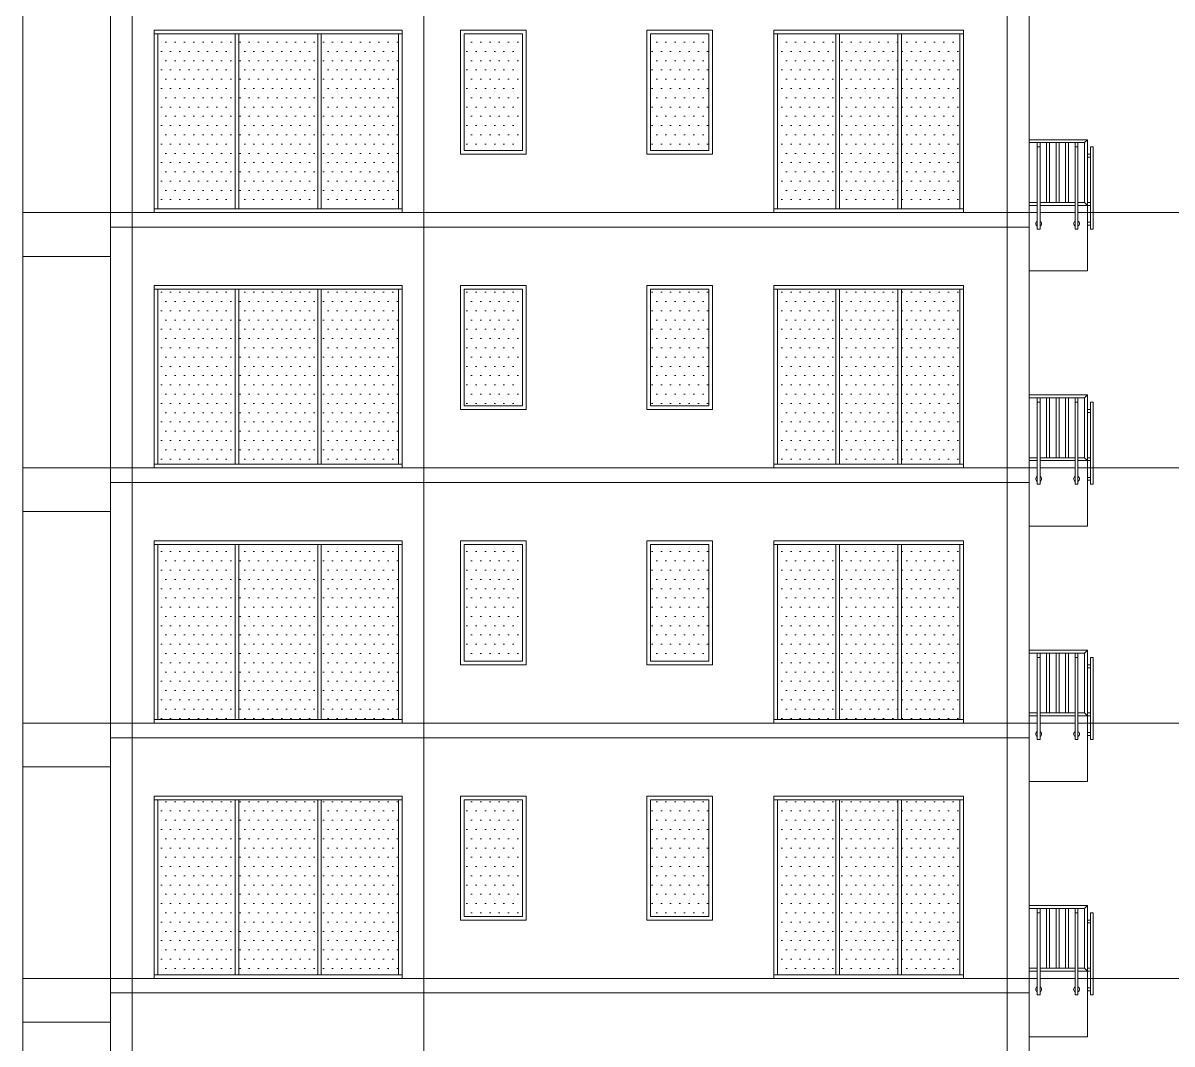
# Model space of a CAD drawing. Header units: millimetres. Extents: x 485872 to 486142, y -52344 to -52207.
# Drawn here: x 485966.07 to 485981.83, y -52328.28 to -52314.28 of the extents above; entities that cross this region are included whole.
import ezdxf

# ---------------------------------------------------------------- set-up
doc = ezdxf.new("R2010")
doc.units = ezdxf.units.MM
doc.header["$LTSCALE"] = 15
doc.linetypes.add('DASHDOTX2', pattern=[50.8, 25.4, -12.7, 0, -12.7])
doc.layers.add('G', color=8, linetype='Continuous')
pattern_1 = [(0, (485436.22079, -52290.53726), (0.0635, 0.127), [0, -0.127])]

msp = doc.modelspace()

# ---------------------------------------------------------------- hatches: boundary and pattern name
at = {"linetype": 'Continuous', "lineweight": 13}
h = msp.add_hatch(dxfattribs=at)
h.set_pattern_fill('DOTS', color=153, scale=0.08)
h.set_pattern_definition(pattern_1)
h.paths.add_polyline_path([(485967.922, -52314.427), (485968.981, -52314.427), (485968.981, -52316.827), (485967.922, -52316.827)])
h.paths.add_polyline_path([(485970.164, -52314.427), (485971.222, -52314.427), (485971.222, -52316.827), (485970.164, -52316.827)])
h.paths.add_polyline_path([(485969.031, -52314.427), (485970.114, -52314.427), (485970.114, -52316.827), (485969.031, -52316.827)])
h = msp.add_hatch(dxfattribs=at)
h.set_pattern_fill('DOTS', color=153, scale=0.08)
h.set_pattern_definition(pattern_1)
h.paths.add_polyline_path([(485972.922, -52316.027), (485972.922, -52314.427), (485972.122, -52314.427), (485972.122, -52316.027)])
h = msp.add_hatch(dxfattribs=at)
h.set_pattern_fill('DOTS', color=153, scale=0.08)
h.set_pattern_definition(pattern_1)
h.paths.add_polyline_path([(485975.477, -52316.027), (485975.477, -52314.427), (485974.677, -52314.427), (485974.677, -52316.027)])
h = msp.add_hatch(dxfattribs=at)
h.set_pattern_fill('DOTS', color=153, scale=0.08)
h.set_pattern_definition(pattern_1)
h.paths.add_polyline_path([(485978.122, -52314.427), (485978.922, -52314.427), (485978.922, -52316.827), (485978.122, -52316.827)])
h.paths.add_polyline_path([(485977.272, -52314.427), (485978.072, -52314.427), (485978.072, -52316.827), (485977.272, -52316.827)])
h.paths.add_polyline_path([(485976.422, -52314.427), (485977.222, -52314.427), (485977.222, -52316.827), (485976.422, -52316.827)])
h = msp.add_hatch(dxfattribs=at)
h.set_pattern_fill('DOTS', color=153, scale=0.08)
h.set_pattern_definition(pattern_1)
h.paths.add_polyline_path([(485967.922, -52317.927), (485968.981, -52317.927), (485968.981, -52320.327), (485967.922, -52320.327)])
h.paths.add_polyline_path([(485970.164, -52317.927), (485971.222, -52317.927), (485971.222, -52320.327), (485970.164, -52320.327)])
h.paths.add_polyline_path([(485969.031, -52317.927), (485970.114, -52317.927), (485970.114, -52320.327), (485969.031, -52320.327)])
h = msp.add_hatch(dxfattribs=at)
h.set_pattern_fill('DOTS', color=153, scale=0.08)
h.set_pattern_definition(pattern_1)
h.paths.add_polyline_path([(485972.922, -52319.527), (485972.922, -52317.927), (485972.122, -52317.927), (485972.122, -52319.527)])
h = msp.add_hatch(dxfattribs=at)
h.set_pattern_fill('DOTS', color=153, scale=0.08)
h.set_pattern_definition(pattern_1)
h.paths.add_polyline_path([(485975.477, -52319.527), (485975.477, -52317.927), (485974.677, -52317.927), (485974.677, -52319.527)])
h = msp.add_hatch(dxfattribs=at)
h.set_pattern_fill('DOTS', color=153, scale=0.08)
h.set_pattern_definition(pattern_1)
h.paths.add_polyline_path([(485978.122, -52317.927), (485978.922, -52317.927), (485978.922, -52320.327), (485978.122, -52320.327)])
h.paths.add_polyline_path([(485977.272, -52317.927), (485978.072, -52317.927), (485978.072, -52320.327), (485977.272, -52320.327)])
h.paths.add_polyline_path([(485976.422, -52317.927), (485977.222, -52317.927), (485977.222, -52320.327), (485976.422, -52320.327)])
h = msp.add_hatch(dxfattribs=at)
h.set_pattern_fill('DOTS', color=153, scale=0.08)
h.set_pattern_definition(pattern_1)
h.paths.add_polyline_path([(485967.922, -52321.427), (485968.981, -52321.427), (485968.981, -52323.827), (485967.922, -52323.827)])
h.paths.add_polyline_path([(485970.164, -52321.427), (485971.222, -52321.427), (485971.222, -52323.827), (485970.164, -52323.827)])
h.paths.add_polyline_path([(485969.031, -52321.427), (485970.114, -52321.427), (485970.114, -52323.827), (485969.031, -52323.827)])
h = msp.add_hatch(dxfattribs=at)
h.set_pattern_fill('DOTS', color=153, scale=0.08)
h.set_pattern_definition(pattern_1)
h.paths.add_polyline_path([(485972.922, -52323.027), (485972.922, -52321.427), (485972.122, -52321.427), (485972.122, -52323.027)])
h = msp.add_hatch(dxfattribs=at)
h.set_pattern_fill('DOTS', color=153, scale=0.08)
h.set_pattern_definition(pattern_1)
h.paths.add_polyline_path([(485975.477, -52323.027), (485975.477, -52321.427), (485974.677, -52321.427), (485974.677, -52323.027)])
h = msp.add_hatch(dxfattribs=at)
h.set_pattern_fill('DOTS', color=153, scale=0.08)
h.set_pattern_definition(pattern_1)
h.paths.add_polyline_path([(485978.122, -52321.427), (485978.922, -52321.427), (485978.922, -52323.827), (485978.122, -52323.827)])
h.paths.add_polyline_path([(485977.272, -52321.427), (485978.072, -52321.427), (485978.072, -52323.827), (485977.272, -52323.827)])
h.paths.add_polyline_path([(485976.422, -52321.427), (485977.222, -52321.427), (485977.222, -52323.827), (485976.422, -52323.827)])
h = msp.add_hatch(dxfattribs=at)
h.set_pattern_fill('DOTS', color=153, scale=0.08)
h.set_pattern_definition(pattern_1)
h.paths.add_polyline_path([(485967.922, -52324.927), (485968.981, -52324.927), (485968.981, -52327.327), (485967.922, -52327.327)])
h.paths.add_polyline_path([(485970.164, -52324.927), (485971.222, -52324.927), (485971.222, -52327.327), (485970.164, -52327.327)])
h.paths.add_polyline_path([(485969.031, -52324.927), (485970.114, -52324.927), (485970.114, -52327.327), (485969.031, -52327.327)])
h = msp.add_hatch(dxfattribs=at)
h.set_pattern_fill('DOTS', color=153, scale=0.08)
h.set_pattern_definition(pattern_1)
h.paths.add_polyline_path([(485972.922, -52326.527), (485972.922, -52324.927), (485972.122, -52324.927), (485972.122, -52326.527)])
h = msp.add_hatch(dxfattribs=at)
h.set_pattern_fill('DOTS', color=153, scale=0.08)
h.set_pattern_definition(pattern_1)
h.paths.add_polyline_path([(485975.477, -52326.527), (485975.477, -52324.927), (485974.677, -52324.927), (485974.677, -52326.527)])
h = msp.add_hatch(dxfattribs=at)
h.set_pattern_fill('DOTS', color=153, scale=0.08)
h.set_pattern_definition(pattern_1)
h.paths.add_polyline_path([(485978.122, -52324.927), (485978.922, -52324.927), (485978.922, -52327.327), (485978.122, -52327.327)])
h.paths.add_polyline_path([(485977.272, -52324.927), (485978.072, -52324.927), (485978.072, -52327.327), (485977.272, -52327.327)])
h.paths.add_polyline_path([(485976.422, -52324.927), (485977.222, -52324.927), (485977.222, -52327.327), (485976.422, -52327.327)])

# ---------------------------------------------------------------- linework, layer by layer
for p, q in [((485967.272, -52334.577), (485967.272, -52295.877)), ((485967.872, -52314.377), (485971.272, -52314.377)), ((485978.972, -52316.877), (485978.972, -52314.377)), ((485967.872, -52314.427), (485971.272, -52314.427)), ((485976.372, -52314.427), (485978.972, -52314.427)), ((485976.422, -52316.827), (485976.422, -52314.427)), ((485977.222, -52316.827), (485977.222, -52314.427)), ((485977.272, -52316.827), (485977.272, -52314.427)), ((485978.072, -52316.827), (485978.072, -52314.427)), ((485978.122, -52316.827), (485978.122, -52314.427)), ((485978.922, -52314.427), (485978.922, -52316.827)), ((485967.872, -52316.827), (485971.272, -52316.827)), ((485978.972, -52316.827), (485976.372, -52316.827)), ((485976.372, -52316.877), (485978.972, -52316.877)), ((485967.872, -52317.877), (485971.272, -52317.877)), ((485967.872, -52317.927), (485971.272, -52317.927)), ((485976.372, -52317.927), (485978.972, -52317.927)), ((485976.422, -52320.327), (485976.422, -52317.927)), ((485977.222, -52320.327), (485977.222, -52317.927)), ((485977.272, -52320.327), (485977.272, -52317.927)), ((485978.072, -52320.327), (485978.072, -52317.927)), ((485978.122, -52320.327), (485978.122, -52317.927)), ((485978.922, -52317.927), (485978.922, -52320.327)), ((485978.972, -52320.377), (485978.972, -52317.877)), ((485967.872, -52320.327), (485971.272, -52320.327)), ((485978.972, -52320.327), (485976.372, -52320.327)), ((485976.372, -52320.377), (485978.972, -52320.377)), ((485967.872, -52321.377), (485971.272, -52321.377)), ((485967.872, -52321.427), (485971.272, -52321.427)), ((485976.372, -52321.427), (485978.972, -52321.427)), ((485976.422, -52323.827), (485976.422, -52321.427)), ((485977.222, -52323.827), (485977.222, -52321.427)), ((485977.272, -52323.827), (485977.272, -52321.427)), ((485978.072, -52323.827), (485978.072, -52321.427)), ((485978.122, -52323.827), (485978.122, -52321.427)), ((485978.922, -52321.427), (485978.922, -52323.827)), ((485978.972, -52323.877), (485978.972, -52321.377)), ((485967.872, -52323.827), (485971.272, -52323.827)), ((485978.972, -52323.827), (485976.372, -52323.827)), ((485976.372, -52323.877), (485978.972, -52323.877)), ((485967.872, -52324.877), (485971.272, -52324.877)), ((485967.872, -52324.927), (485971.272, -52324.927)), ((485976.372, -52324.927), (485978.972, -52324.927)), ((485976.422, -52327.327), (485976.422, -52324.927)), ((485977.222, -52327.327), (485977.222, -52324.927)), ((485977.272, -52327.327), (485977.272, -52324.927)), ((485978.072, -52327.327), (485978.072, -52324.927)), ((485978.122, -52327.327), (485978.122, -52324.927)), ((485978.922, -52324.927), (485978.922, -52327.327)), ((485978.972, -52327.377), (485978.972, -52324.877)), ((485967.872, -52327.327), (485971.272, -52327.327)), ((485978.972, -52327.327), (485976.372, -52327.327)), ((485976.372, -52327.377), (485978.972, -52327.377))]:
    msp.add_line(p, q, dxfattribs=at)
at = {"color": 6, "linetype": 'DASHDOTX2', "lineweight": 13}
for p, q in [((485967.572, -52306.377), (485967.572, -52331.077)), ((485971.572, -52306.377), (485971.572, -52331.077)), ((485979.572, -52306.377), (485979.572, -52331.077))]:
    msp.add_line(p, q, dxfattribs=at)
at = {"linetype": 'Continuous', "lineweight": 13}
for points in [[(485979.872, -52316.877), (485979.872, -52313.577)], [(485967.872, -52316.877), (485967.872, -52314.377)], [(485971.272, -52316.877), (485971.272, -52314.377)], [(485967.922, -52316.827), (485967.922, -52314.427)], [(485968.981, -52314.427), (485968.981, -52316.827)], [(485969.031, -52314.427), (485969.031, -52316.827)], [(485970.114, -52314.427), (485970.114, -52316.827)], [(485970.164, -52314.427), (485970.164, -52316.827)], [(485971.222, -52316.827), (485971.222, -52314.427)], [(485967.272, -52316.877), (485979.872, -52316.877)], [(485977.217, -52316.877), (485977.527, -52316.877)], [(485985.53, -52316.877), (485980.672, -52316.877)], [(485979.872, -52317.077), (485967.272, -52317.077)], [(485979.872, -52320.377), (485979.872, -52317.077)], [(485967.872, -52320.377), (485967.872, -52317.877)], [(485967.922, -52320.327), (485967.922, -52317.927)], [(485968.981, -52317.927), (485968.981, -52320.327)], [(485969.031, -52317.927), (485969.031, -52320.327)], [(485970.114, -52317.927), (485970.114, -52320.327)], [(485970.164, -52317.927), (485970.164, -52320.327)], [(485971.222, -52320.327), (485971.222, -52317.927)], [(485971.272, -52320.377), (485971.272, -52317.877)], [(485967.272, -52320.377), (485979.872, -52320.377)], [(485977.217, -52320.377), (485977.527, -52320.377)], [(485985.53, -52320.377), (485980.672, -52320.377)], [(485979.872, -52320.577), (485967.272, -52320.577)], [(485979.872, -52323.877), (485979.872, -52320.577)], [(485967.872, -52323.877), (485967.872, -52321.377)], [(485967.922, -52323.827), (485967.922, -52321.427)], [(485968.981, -52321.427), (485968.981, -52323.827)], [(485969.031, -52321.427), (485969.031, -52323.827)], [(485970.114, -52321.427), (485970.114, -52323.827)], [(485970.164, -52321.427), (485970.164, -52323.827)], [(485971.222, -52323.827), (485971.222, -52321.427)], [(485971.272, -52323.877), (485971.272, -52321.377)], [(485967.272, -52323.877), (485979.872, -52323.877)], [(485977.217, -52323.877), (485977.527, -52323.877)], [(485985.53, -52323.877), (485980.672, -52323.877)], [(485979.872, -52324.077), (485967.272, -52324.077)], [(485979.872, -52327.377), (485979.872, -52324.077)], [(485967.872, -52327.377), (485967.872, -52324.877)], [(485967.922, -52327.327), (485967.922, -52324.927)], [(485968.981, -52324.927), (485968.981, -52327.327)], [(485969.031, -52324.927), (485969.031, -52327.327)], [(485970.114, -52324.927), (485970.114, -52327.327)], [(485970.164, -52324.927), (485970.164, -52327.327)], [(485971.222, -52327.327), (485971.222, -52324.927)], [(485971.272, -52327.377), (485971.272, -52324.877)], [(485967.272, -52327.377), (485979.872, -52327.377)], [(485977.217, -52327.377), (485977.527, -52327.377)], [(485985.53, -52327.377), (485980.672, -52327.377)], [(485979.872, -52327.577), (485967.272, -52327.577)], [(485979.872, -52330.877), (485979.872, -52327.577)]]:
    msp.add_lwpolyline(points, dxfattribs=at)
for points in [[(485972.072, -52316.077), (485972.972, -52316.077), (485972.972, -52314.377), (485972.072, -52314.377)], [(485974.627, -52316.077), (485975.527, -52316.077), (485975.527, -52314.377), (485974.627, -52314.377)], [(485978.972, -52316.877), (485976.372, -52316.877), (485976.372, -52314.377), (485978.972, -52314.377)], [(485972.122, -52316.027), (485972.922, -52316.027), (485972.922, -52314.427), (485972.122, -52314.427)], [(485974.677, -52316.027), (485975.477, -52316.027), (485975.477, -52314.427), (485974.677, -52314.427)], [(485972.072, -52319.577), (485972.972, -52319.577), (485972.972, -52317.877), (485972.072, -52317.877)], [(485972.122, -52319.527), (485972.922, -52319.527), (485972.922, -52317.927), (485972.122, -52317.927)], [(485974.627, -52319.577), (485975.527, -52319.577), (485975.527, -52317.877), (485974.627, -52317.877)], [(485974.677, -52319.527), (485975.477, -52319.527), (485975.477, -52317.927), (485974.677, -52317.927)], [(485978.972, -52320.377), (485976.372, -52320.377), (485976.372, -52317.877), (485978.972, -52317.877)], [(485972.072, -52323.077), (485972.972, -52323.077), (485972.972, -52321.377), (485972.072, -52321.377)], [(485972.122, -52323.027), (485972.922, -52323.027), (485972.922, -52321.427), (485972.122, -52321.427)], [(485974.627, -52323.077), (485975.527, -52323.077), (485975.527, -52321.377), (485974.627, -52321.377)], [(485974.677, -52323.027), (485975.477, -52323.027), (485975.477, -52321.427), (485974.677, -52321.427)], [(485978.972, -52323.877), (485976.372, -52323.877), (485976.372, -52321.377), (485978.972, -52321.377)], [(485972.072, -52326.577), (485972.972, -52326.577), (485972.972, -52324.877), (485972.072, -52324.877)], [(485972.122, -52326.527), (485972.922, -52326.527), (485972.922, -52324.927), (485972.122, -52324.927)], [(485974.627, -52326.577), (485975.527, -52326.577), (485975.527, -52324.877), (485974.627, -52324.877)], [(485974.677, -52326.527), (485975.477, -52326.527), (485975.477, -52324.927), (485974.677, -52324.927)], [(485978.972, -52327.377), (485976.372, -52327.377), (485976.372, -52324.877), (485978.972, -52324.877)]]:
    msp.add_lwpolyline(points, close=True, dxfattribs=at)
at = {"linetype": 'Continuous', "lineweight": 5}
for points in [[(485980.672, -52315.877), (485979.872, -52315.877)], [(485980.632, -52315.917), (485979.872, -52315.917)], [(485979.982, -52315.917), (485979.982, -52316.737)], [(485980.022, -52315.917), (485980.022, -52316.737)], [(485980.112, -52315.917), (485980.112, -52316.737)], [(485980.152, -52315.917), (485980.152, -52316.737)], [(485980.242, -52315.917), (485980.242, -52316.737)], [(485980.282, -52315.917), (485980.282, -52316.737)], [(485980.372, -52315.917), (485980.372, -52316.737)], [(485980.412, -52315.917), (485980.412, -52316.737)], [(485980.502, -52315.917), (485980.502, -52316.877)], [(485980.542, -52315.917), (485980.542, -52316.877)], [(485980.672, -52315.877), (485980.632, -52315.917)], [(485980.632, -52315.917), (485980.632, -52316.737)], [(485980.672, -52315.877), (485980.672, -52316.877)], [(485979.982, -52317.102), (485979.982, -52315.977)], [(485980.022, -52315.977), (485979.982, -52315.977)], [(485980.022, -52317.102), (485980.022, -52315.977)], [(485980.502, -52317.102), (485980.502, -52315.977)], [(485980.542, -52315.977), (485980.502, -52315.977)], [(485980.542, -52317.102), (485980.542, -52315.977)], [(485980.712, -52316.077), (485980.672, -52316.077)], [(485980.752, -52315.977), (485980.712, -52315.977)], [(485980.712, -52316.117), (485980.672, -52316.117)], [(485979.982, -52316.737), (485979.872, -52316.737)], [(485980.502, -52316.737), (485980.022, -52316.737)], [(485980.632, -52316.737), (485980.542, -52316.737)], [(485980.672, -52316.777), (485980.632, -52316.737)], [(485980.672, -52316.737), (485980.712, -52316.737)], [(485979.982, -52316.777), (485979.872, -52316.777)], [(485979.872, -52316.877), (485979.872, -52316.877), (485979.872, -52317.077)], [(485979.872, -52316.877), (485979.982, -52316.877)], [(485980.672, -52316.877), (485980.672, -52317.677), (485979.872, -52317.677)], [(485980.502, -52316.777), (485980.022, -52316.777)], [(485980.022, -52316.877), (485980.502, -52316.877)], [(485980.672, -52316.777), (485980.542, -52316.777)], [(485980.542, -52316.877), (485980.672, -52316.877)], [(485980.672, -52316.777), (485980.712, -52316.777)], [(485980.672, -52317.007), (485980.712, -52317.007)], [(485980.672, -52317.047), (485980.712, -52317.047)], [(485980.022, -52317.102), (485979.982, -52317.102)], [(485980.542, -52317.102), (485980.502, -52317.102)], [(485980.752, -52317.102), (485980.712, -52317.102)], [(485980.672, -52319.377), (485979.872, -52319.377)], [(485980.632, -52319.417), (485979.872, -52319.417)], [(485979.982, -52319.417), (485979.982, -52320.237)], [(485980.022, -52319.417), (485980.022, -52320.237)], [(485980.112, -52319.417), (485980.112, -52320.237)], [(485980.152, -52319.417), (485980.152, -52320.237)], [(485980.242, -52319.417), (485980.242, -52320.237)], [(485980.282, -52319.417), (485980.282, -52320.237)], [(485980.372, -52319.417), (485980.372, -52320.237)], [(485980.412, -52319.417), (485980.412, -52320.237)], [(485980.502, -52319.417), (485980.502, -52320.377)], [(485980.542, -52319.417), (485980.542, -52320.377)], [(485980.672, -52319.377), (485980.632, -52319.417)], [(485980.632, -52319.417), (485980.632, -52320.237)], [(485980.672, -52319.377), (485980.672, -52320.377)], [(485979.982, -52320.602), (485979.982, -52319.477)], [(485980.022, -52319.477), (485979.982, -52319.477)], [(485980.022, -52320.602), (485980.022, -52319.477)], [(485980.502, -52320.602), (485980.502, -52319.477)], [(485980.542, -52319.477), (485980.502, -52319.477)], [(485980.542, -52320.602), (485980.542, -52319.477)], [(485980.712, -52319.577), (485980.672, -52319.577)], [(485980.752, -52319.477), (485980.712, -52319.477)], [(485980.712, -52319.617), (485980.672, -52319.617)], [(485979.982, -52320.237), (485979.872, -52320.237)], [(485979.982, -52320.277), (485979.872, -52320.277)], [(485980.502, -52320.237), (485980.022, -52320.237)], [(485980.502, -52320.277), (485980.022, -52320.277)], [(485980.632, -52320.237), (485980.542, -52320.237)], [(485980.672, -52320.277), (485980.542, -52320.277)], [(485980.672, -52320.277), (485980.632, -52320.237)], [(485980.672, -52320.237), (485980.712, -52320.237)], [(485980.672, -52320.277), (485980.712, -52320.277)], [(485979.872, -52320.377), (485979.872, -52320.377), (485979.872, -52320.577)], [(485979.872, -52320.377), (485979.982, -52320.377)], [(485980.672, -52320.377), (485980.672, -52321.177), (485979.872, -52321.177)], [(485980.022, -52320.377), (485980.502, -52320.377)], [(485980.542, -52320.377), (485980.672, -52320.377)], [(485980.672, -52320.507), (485980.712, -52320.507)], [(485980.022, -52320.602), (485979.982, -52320.602)], [(485980.542, -52320.602), (485980.502, -52320.602)], [(485980.672, -52320.547), (485980.712, -52320.547)], [(485980.752, -52320.602), (485980.712, -52320.602)], [(485980.672, -52322.877), (485979.872, -52322.877)], [(485980.672, -52322.877), (485980.632, -52322.917)], [(485980.672, -52322.877), (485980.672, -52323.877)], [(485980.632, -52322.917), (485979.872, -52322.917)], [(485979.982, -52322.917), (485979.982, -52323.737)], [(485979.982, -52324.102), (485979.982, -52322.977)], [(485980.022, -52322.977), (485979.982, -52322.977)], [(485980.022, -52322.917), (485980.022, -52323.737)], [(485980.022, -52324.102), (485980.022, -52322.977)], [(485980.112, -52322.917), (485980.112, -52323.737)], [(485980.152, -52322.917), (485980.152, -52323.737)], [(485980.242, -52322.917), (485980.242, -52323.737)], [(485980.282, -52322.917), (485980.282, -52323.737)], [(485980.372, -52322.917), (485980.372, -52323.737)], [(485980.412, -52322.917), (485980.412, -52323.737)], [(485980.502, -52322.917), (485980.502, -52323.877)], [(485980.502, -52324.102), (485980.502, -52322.977)], [(485980.542, -52322.977), (485980.502, -52322.977)], [(485980.542, -52322.917), (485980.542, -52323.877)], [(485980.542, -52324.102), (485980.542, -52322.977)], [(485980.632, -52322.917), (485980.632, -52323.737)], [(485980.752, -52322.977), (485980.712, -52322.977)], [(485980.712, -52323.077), (485980.672, -52323.077)], [(485980.712, -52323.117), (485980.672, -52323.117)], [(485979.982, -52323.737), (485979.872, -52323.737)], [(485979.982, -52323.777), (485979.872, -52323.777)], [(485980.502, -52323.737), (485980.022, -52323.737)], [(485980.502, -52323.777), (485980.022, -52323.777)], [(485980.632, -52323.737), (485980.542, -52323.737)], [(485980.672, -52323.777), (485980.542, -52323.777)], [(485980.672, -52323.777), (485980.632, -52323.737)], [(485980.672, -52323.737), (485980.712, -52323.737)], [(485980.672, -52323.777), (485980.712, -52323.777)], [(485979.872, -52323.877), (485979.872, -52323.877), (485979.872, -52324.077)], [(485979.872, -52323.877), (485979.982, -52323.877)], [(485980.672, -52323.877), (485980.672, -52324.677), (485979.872, -52324.677)], [(485980.022, -52323.877), (485980.502, -52323.877)], [(485980.542, -52323.877), (485980.672, -52323.877)], [(485980.022, -52324.102), (485979.982, -52324.102)], [(485980.542, -52324.102), (485980.502, -52324.102)], [(485980.672, -52324.007), (485980.712, -52324.007)], [(485980.672, -52324.047), (485980.712, -52324.047)], [(485980.752, -52324.102), (485980.712, -52324.102)], [(485980.672, -52326.377), (485979.872, -52326.377)], [(485980.632, -52326.417), (485979.872, -52326.417)], [(485979.982, -52326.417), (485979.982, -52327.237)], [(485979.982, -52327.602), (485979.982, -52326.477)], [(485980.022, -52326.477), (485979.982, -52326.477)], [(485980.022, -52326.417), (485980.022, -52327.237)], [(485980.022, -52327.602), (485980.022, -52326.477)], [(485980.112, -52326.417), (485980.112, -52327.237)], [(485980.152, -52326.417), (485980.152, -52327.237)], [(485980.242, -52326.417), (485980.242, -52327.237)], [(485980.282, -52326.417), (485980.282, -52327.237)], [(485980.372, -52326.417), (485980.372, -52327.237)], [(485980.412, -52326.417), (485980.412, -52327.237)], [(485980.502, -52326.417), (485980.502, -52327.377)], [(485980.502, -52327.602), (485980.502, -52326.477)], [(485980.542, -52326.477), (485980.502, -52326.477)], [(485980.542, -52326.417), (485980.542, -52327.377)], [(485980.542, -52327.602), (485980.542, -52326.477)], [(485980.672, -52326.377), (485980.632, -52326.417)], [(485980.632, -52326.417), (485980.632, -52327.237)], [(485980.672, -52326.377), (485980.672, -52327.377)], [(485980.752, -52326.477), (485980.712, -52326.477)], [(485980.712, -52326.577), (485980.672, -52326.577)], [(485980.712, -52326.617), (485980.672, -52326.617)], [(485979.982, -52327.237), (485979.872, -52327.237)], [(485979.982, -52327.277), (485979.872, -52327.277)], [(485980.502, -52327.237), (485980.022, -52327.237)], [(485980.502, -52327.277), (485980.022, -52327.277)], [(485980.632, -52327.237), (485980.542, -52327.237)], [(485980.672, -52327.277), (485980.542, -52327.277)], [(485980.672, -52327.277), (485980.632, -52327.237)], [(485980.672, -52327.237), (485980.712, -52327.237)], [(485980.672, -52327.277), (485980.712, -52327.277)], [(485979.872, -52327.377), (485979.872, -52327.377), (485979.872, -52327.577)], [(485979.872, -52327.377), (485979.982, -52327.377)], [(485980.672, -52327.377), (485980.672, -52328.177), (485979.872, -52328.177)], [(485980.022, -52327.377), (485980.502, -52327.377)], [(485980.542, -52327.377), (485980.672, -52327.377)], [(485980.022, -52327.602), (485979.982, -52327.602)], [(485980.542, -52327.602), (485980.502, -52327.602)], [(485980.672, -52327.507), (485980.712, -52327.507)], [(485980.672, -52327.547), (485980.712, -52327.547)], [(485980.752, -52327.602), (485980.712, -52327.602)]]:
    msp.add_lwpolyline(points, dxfattribs=at)
for points in [[(485980.752, -52315.977), (485980.712, -52315.977), (485980.712, -52317.102), (485980.752, -52317.102)], [(485980.752, -52319.477), (485980.712, -52319.477), (485980.712, -52320.602), (485980.752, -52320.602)], [(485980.752, -52322.977), (485980.712, -52322.977), (485980.712, -52324.102), (485980.752, -52324.102)], [(485980.752, -52326.477), (485980.712, -52326.477), (485980.712, -52327.602), (485980.752, -52327.602)]]:
    msp.add_lwpolyline(points, close=True, dxfattribs=at)
for centre, start, end in [((485980.002, -52317.027), 120, 240), ((485980.002, -52317.027), 300, 60), ((485980.522, -52317.027), 120, 240), ((485980.522, -52317.027), 300, 60), ((485980.002, -52320.527), 120, 240), ((485980.002, -52320.527), 300, 60), ((485980.522, -52320.527), 120, 240), ((485980.522, -52320.527), 300, 60), ((485980.002, -52324.027), 120, 240), ((485980.002, -52324.027), 300, 60), ((485980.522, -52324.027), 120, 240), ((485980.522, -52324.027), 300, 60), ((485980.002, -52327.527), 120, 240), ((485980.002, -52327.527), 300, 60), ((485980.522, -52327.527), 120, 240), ((485980.522, -52327.527), 300, 60)]:
    msp.add_arc(centre, 0.04, start, end, dxfattribs=at)
at = {"layer": 'G', "lineweight": 0}
for p, q in [((485967.272, -52316.877), (485966.072, -52316.877)), ((485967.272, -52317.477), (485966.072, -52317.477)), ((485967.272, -52320.377), (485966.072, -52320.377)), ((485967.272, -52320.977), (485966.072, -52320.977)), ((485967.272, -52323.877), (485966.072, -52323.877)), ((485967.272, -52324.477), (485966.072, -52324.477)), ((485967.272, -52327.377), (485966.072, -52327.377)), ((485967.272, -52327.977), (485966.072, -52327.977))]:
    msp.add_line(p, q, dxfattribs=at)
msp.add_lwpolyline([(485966.072, -52306.377), (485966.072, -52331.477)], dxfattribs=at)

doc.saveas('drawing.dxf')
